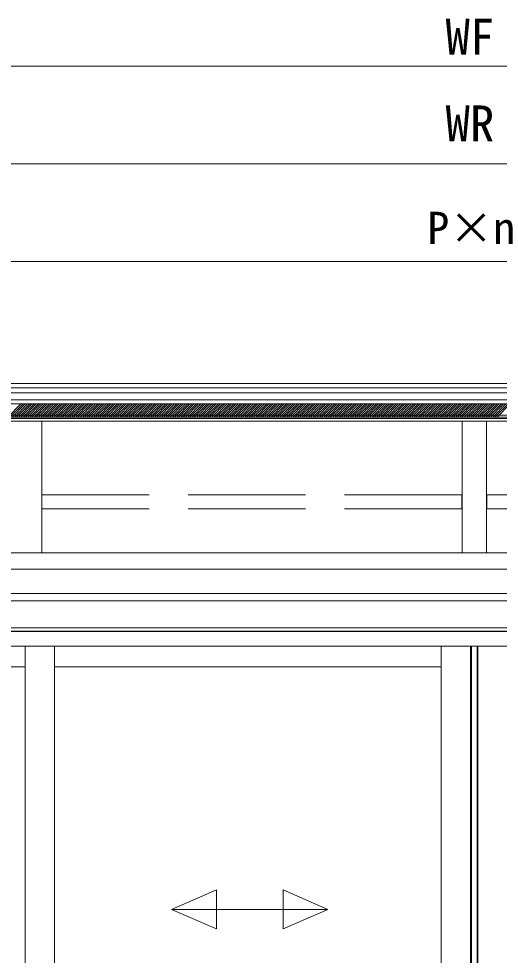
# Model space of a CAD drawing. Units: millimetres, scale not verified. Extents: x -990 to 990, y -1600 to 1603.
# Drawn here: x -291.9 to -193.6, y 835.4 to 1027 of the extents above; entities that cross this region are included whole.
import ezdxf
from ezdxf.enums import TextEntityAlignment as Align

# ---------------------------------------------------------------- set-up
doc = ezdxf.new("R2010")
doc.units = ezdxf.units.MM
doc.header["$LTSCALE"] = 8
doc.linetypes.add('DASHED3', pattern=[4, 3, -1])
doc.layers.add('0-2_YKK_ZWAK', color=4, linetype='Continuous', lineweight=9)
doc.layers.add('0-5_YKK_13', color=6, linetype='Continuous', lineweight=9)
doc.styles.add('ＭＳ ゴシック', font='')
doc.styles.get('ＭＳ ゴシック').set_extended_font_data('MS Gothic')

msp = doc.modelspace()

# ---------------------------------------------------------------- linework, layer by layer
at = {"layer": '0-2_YKK_ZWAK'}
for p, q in [((-10.965, 952.358), (-386.465, 952.358)), ((-10.965, 951.528), (-386.465, 951.528)), ((-10.965, 950.507), (-386.465, 950.507)), ((-10.965, 949.058), (-386.465, 949.058)), ((-10.965, 948.208), (-386.465, 948.208)), ((-294.166, 945.518), (-291.476, 948.208)), ((-293.717, 945.518), (-291.027, 948.208)), ((-293.268, 945.518), (-290.578, 948.208)), ((-292.819, 945.518), (-290.129, 948.208)), ((-292.37, 945.518), (-289.68, 948.208)), ((-291.921, 945.518), (-289.231, 948.208)), ((-291.472, 945.518), (-288.782, 948.208)), ((-291.023, 945.518), (-288.333, 948.208)), ((-290.574, 945.518), (-287.884, 948.208)), ((-290.125, 945.518), (-287.435, 948.208)), ((-289.676, 945.518), (-286.986, 948.208)), ((-289.227, 945.518), (-286.537, 948.208)), ((-288.778, 945.518), (-286.088, 948.208)), ((-288.329, 945.518), (-285.639, 948.208)), ((-287.88, 945.518), (-285.19, 948.208)), ((-287.431, 945.518), (-284.741, 948.208)), ((-286.982, 945.518), (-284.292, 948.208)), ((-286.533, 945.518), (-283.843, 948.208)), ((-286.084, 945.518), (-283.394, 948.208)), ((-285.635, 945.518), (-282.945, 948.208)), ((-285.186, 945.518), (-282.496, 948.208)), ((-284.737, 945.518), (-282.047, 948.208)), ((-284.288, 945.518), (-281.598, 948.208)), ((-283.839, 945.518), (-281.149, 948.208)), ((-283.39, 945.518), (-280.7, 948.208)), ((-282.941, 945.518), (-280.251, 948.208)), ((-282.492, 945.518), (-279.802, 948.208)), ((-282.043, 945.518), (-279.353, 948.208)), ((-281.594, 945.518), (-278.904, 948.208)), ((-281.145, 945.518), (-278.455, 948.208)), ((-280.696, 945.518), (-278.006, 948.208)), ((-280.247, 945.518), (-277.557, 948.208)), ((-279.798, 945.518), (-277.108, 948.208)), ((-279.349, 945.518), (-276.659, 948.208)), ((-278.9, 945.518), (-276.21, 948.208)), ((-278.451, 945.518), (-275.761, 948.208)), ((-278.002, 945.518), (-275.312, 948.208)), ((-277.553, 945.518), (-274.863, 948.208)), ((-277.104, 945.518), (-274.414, 948.208)), ((-276.655, 945.518), (-273.964, 948.208)), ((-276.206, 945.518), (-273.515, 948.208)), ((-275.757, 945.518), (-273.066, 948.208)), ((-275.308, 945.518), (-272.617, 948.208)), ((-274.859, 945.518), (-272.168, 948.208)), ((-274.409, 945.518), (-271.719, 948.208)), ((-273.96, 945.518), (-271.27, 948.208)), ((-273.511, 945.518), (-270.821, 948.208)), ((-273.062, 945.518), (-270.372, 948.208)), ((-272.613, 945.518), (-269.923, 948.208)), ((-272.164, 945.518), (-269.474, 948.208)), ((-271.715, 945.518), (-269.025, 948.208)), ((-271.266, 945.518), (-268.576, 948.208)), ((-270.817, 945.518), (-268.127, 948.208)), ((-270.368, 945.518), (-267.678, 948.208)), ((-269.919, 945.518), (-267.229, 948.208)), ((-269.47, 945.518), (-266.78, 948.208)), ((-269.021, 945.518), (-266.331, 948.208)), ((-268.572, 945.518), (-265.882, 948.208)), ((-268.123, 945.518), (-265.433, 948.208)), ((-267.674, 945.518), (-264.984, 948.208)), ((-267.225, 945.518), (-264.535, 948.208)), ((-266.776, 945.518), (-264.086, 948.208)), ((-266.327, 945.518), (-263.637, 948.208)), ((-265.878, 945.518), (-263.188, 948.208)), ((-265.429, 945.518), (-262.739, 948.208)), ((-264.98, 945.518), (-262.29, 948.208)), ((-264.531, 945.518), (-261.841, 948.208)), ((-264.082, 945.518), (-261.392, 948.208)), ((-263.633, 945.518), (-260.943, 948.208)), ((-263.184, 945.518), (-260.494, 948.208)), ((-262.735, 945.518), (-260.045, 948.208)), ((-262.286, 945.518), (-259.596, 948.208)), ((-261.837, 945.518), (-259.147, 948.208)), ((-261.388, 945.518), (-258.698, 948.208)), ((-260.939, 945.518), (-258.249, 948.208)), ((-260.49, 945.518), (-257.8, 948.208)), ((-260.041, 945.518), (-257.351, 948.208)), ((-259.592, 945.518), (-256.902, 948.208)), ((-259.143, 945.518), (-256.453, 948.208)), ((-258.694, 945.518), (-256.004, 948.208)), ((-258.245, 945.518), (-255.555, 948.208)), ((-257.796, 945.518), (-255.106, 948.208)), ((-257.347, 945.518), (-254.657, 948.208)), ((-256.898, 945.518), (-254.208, 948.208)), ((-256.449, 945.518), (-253.759, 948.208)), ((-256, 945.518), (-253.31, 948.208)), ((-255.551, 945.518), (-252.861, 948.208)), ((-255.102, 945.518), (-252.412, 948.208)), ((-254.653, 945.518), (-251.963, 948.208)), ((-254.204, 945.518), (-251.514, 948.208)), ((-253.755, 945.518), (-251.065, 948.208)), ((-253.306, 945.518), (-250.616, 948.208)), ((-252.857, 945.518), (-250.167, 948.208)), ((-252.408, 945.518), (-249.718, 948.208)), ((-251.959, 945.518), (-249.269, 948.208)), ((-251.51, 945.518), (-248.82, 948.208)), ((-251.061, 945.518), (-248.371, 948.208)), ((-250.612, 945.518), (-247.922, 948.208)), ((-250.163, 945.518), (-247.473, 948.208)), ((-249.714, 945.518), (-247.024, 948.208)), ((-249.265, 945.518), (-246.575, 948.208)), ((-248.816, 945.518), (-246.126, 948.208)), ((-248.367, 945.518), (-245.677, 948.208)), ((-247.918, 945.518), (-245.228, 948.208)), ((-247.469, 945.518), (-244.779, 948.208)), ((-247.02, 945.518), (-244.33, 948.208)), ((-246.571, 945.518), (-243.881, 948.208)), ((-246.122, 945.518), (-243.432, 948.208)), ((-245.673, 945.518), (-242.983, 948.208)), ((-245.224, 945.518), (-242.534, 948.208)), ((-244.775, 945.518), (-242.085, 948.208)), ((-244.326, 945.518), (-241.636, 948.208)), ((-243.877, 945.518), (-241.187, 948.208)), ((-243.428, 945.518), (-240.738, 948.208)), ((-242.979, 945.518), (-240.289, 948.208)), ((-242.53, 945.518), (-239.84, 948.208)), ((-242.081, 945.518), (-239.391, 948.208)), ((-241.632, 945.518), (-238.941, 948.208)), ((-241.183, 945.518), (-238.492, 948.208)), ((-240.734, 945.518), (-238.043, 948.208)), ((-240.285, 945.518), (-237.594, 948.208)), ((-239.836, 945.518), (-237.145, 948.208)), ((-239.386, 945.518), (-236.696, 948.208)), ((-238.937, 945.518), (-236.247, 948.208)), ((-238.488, 945.518), (-235.798, 948.208)), ((-238.039, 945.518), (-235.349, 948.208)), ((-237.59, 945.518), (-234.9, 948.208)), ((-237.141, 945.518), (-234.451, 948.208)), ((-236.692, 945.518), (-234.002, 948.208)), ((-236.243, 945.518), (-233.553, 948.208)), ((-235.794, 945.518), (-233.104, 948.208)), ((-235.345, 945.518), (-232.655, 948.208)), ((-234.896, 945.518), (-232.206, 948.208)), ((-234.447, 945.518), (-231.757, 948.208)), ((-233.998, 945.518), (-231.308, 948.208)), ((-233.549, 945.518), (-230.859, 948.208)), ((-233.1, 945.518), (-230.41, 948.208)), ((-232.651, 945.518), (-229.961, 948.208)), ((-232.202, 945.518), (-229.512, 948.208)), ((-231.753, 945.518), (-229.063, 948.208)), ((-231.304, 945.518), (-228.614, 948.208)), ((-230.855, 945.518), (-228.165, 948.208)), ((-230.406, 945.518), (-227.716, 948.208)), ((-229.957, 945.518), (-227.267, 948.208)), ((-229.508, 945.518), (-226.818, 948.208)), ((-229.059, 945.518), (-226.369, 948.208)), ((-228.61, 945.518), (-225.92, 948.208)), ((-228.161, 945.518), (-225.471, 948.208)), ((-227.712, 945.518), (-225.022, 948.208)), ((-227.263, 945.518), (-224.573, 948.208)), ((-226.814, 945.518), (-224.124, 948.208)), ((-226.365, 945.518), (-223.675, 948.208)), ((-225.916, 945.518), (-223.226, 948.208)), ((-225.467, 945.518), (-222.777, 948.208)), ((-225.018, 945.518), (-222.328, 948.208)), ((-224.569, 945.518), (-221.879, 948.208)), ((-224.12, 945.518), (-221.43, 948.208)), ((-223.671, 945.518), (-220.981, 948.208)), ((-223.222, 945.518), (-220.532, 948.208)), ((-222.773, 945.518), (-220.083, 948.208)), ((-222.324, 945.518), (-219.634, 948.208)), ((-221.875, 945.518), (-219.185, 948.208)), ((-221.426, 945.518), (-218.736, 948.208)), ((-220.977, 945.518), (-218.287, 948.208)), ((-220.528, 945.518), (-217.838, 948.208)), ((-220.079, 945.518), (-217.389, 948.208)), ((-219.63, 945.518), (-216.94, 948.208)), ((-219.181, 945.518), (-216.491, 948.208)), ((-218.732, 945.518), (-216.042, 948.208)), ((-218.283, 945.518), (-215.593, 948.208)), ((-217.834, 945.518), (-215.144, 948.208)), ((-217.385, 945.518), (-214.695, 948.208)), ((-216.936, 945.518), (-214.246, 948.208)), ((-216.487, 945.518), (-213.797, 948.208)), ((-216.038, 945.518), (-213.348, 948.208)), ((-215.589, 945.518), (-212.899, 948.208)), ((-215.14, 945.518), (-212.45, 948.208)), ((-214.691, 945.518), (-212.001, 948.208)), ((-214.242, 945.518), (-211.552, 948.208)), ((-213.793, 945.518), (-211.103, 948.208)), ((-213.344, 945.518), (-210.654, 948.208)), ((-212.895, 945.518), (-210.205, 948.208)), ((-212.446, 945.518), (-209.756, 948.208)), ((-211.997, 945.518), (-209.307, 948.208)), ((-211.548, 945.518), (-208.858, 948.208)), ((-211.099, 945.518), (-208.409, 948.208)), ((-210.65, 945.518), (-207.96, 948.208)), ((-210.201, 945.518), (-207.511, 948.208)), ((-209.752, 945.518), (-207.062, 948.208)), ((-209.303, 945.518), (-206.613, 948.208)), ((-208.854, 945.518), (-206.164, 948.208)), ((-208.405, 945.518), (-205.715, 948.208)), ((-207.956, 945.518), (-205.266, 948.208)), ((-207.507, 945.518), (-204.817, 948.208)), ((-207.058, 945.518), (-204.368, 948.208)), ((-206.609, 945.518), (-203.918, 948.208)), ((-206.16, 945.518), (-203.469, 948.208)), ((-205.711, 945.518), (-203.02, 948.208)), ((-205.262, 945.518), (-202.571, 948.208)), ((-204.813, 945.518), (-202.122, 948.208)), ((-204.363, 945.518), (-201.673, 948.208)), ((-203.914, 945.518), (-201.224, 948.208)), ((-203.465, 945.518), (-200.775, 948.208)), ((-203.016, 945.518), (-200.326, 948.208)), ((-202.567, 945.518), (-199.877, 948.208)), ((-202.118, 945.518), (-199.428, 948.208)), ((-201.669, 945.518), (-198.979, 948.208)), ((-201.22, 945.518), (-198.53, 948.208)), ((-200.771, 945.518), (-198.081, 948.208)), ((-200.322, 945.518), (-197.632, 948.208)), ((-199.873, 945.518), (-197.183, 948.208)), ((-199.424, 945.518), (-196.734, 948.208)), ((-198.975, 945.518), (-196.285, 948.208)), ((-198.526, 945.518), (-195.836, 948.208)), ((-198.077, 945.518), (-195.387, 948.208)), ((-197.628, 945.518), (-194.938, 948.208)), ((-197.179, 945.518), (-194.489, 948.208)), ((-196.73, 945.518), (-194.04, 948.208)), ((-196.281, 945.518), (-193.591, 948.208)), ((-195.832, 945.518), (-193.142, 948.208)), ((-195.383, 945.518), (-192.693, 948.208)), ((-194.934, 945.518), (-192.244, 948.208)), ((-194.485, 945.518), (-191.795, 948.208)), ((-194.036, 945.518), (-191.346, 948.208)), ((-13.515, 945.908), (-383.915, 945.908)), ((-13.515, 945.214), (-383.915, 945.214)), ((-13.515, 944.69), (-383.915, 944.69)), ((-287.215, 944.69), (-287.215, 917.726)), ((-201.215, 944.69), (-201.215, 917.726)), ((-196.215, 944.69), (-196.215, 917.726)), ((-13.465, 917.743), (-383.965, 917.743)), ((-13.465, 914.41), (-383.965, 914.41)), ((-13.465, 909.41), (-383.965, 909.41)), ((-38.715, 907.91), (-358.666, 907.91)), ((-13.465, 902.41), (-360.675, 902.41)), ((-20.515, 901.71), (-360.675, 901.71)), ((-21.065, 901.61), (-360.675, 901.61)), ((-21.065, 898.61), (-360.675, 898.61)), ((-284.585, 705.21), (-284.585, 898.61)), ((-205.465, 705.91), (-205.465, 898.61)), ((-199.465, 705.91), (-199.465, 898.61)), ((-199.265, 705.91), (-199.265, 898.61)), ((-198.085, 705.91), (-198.085, 898.61)), ((-197.965, 705.91), (-197.965, 898.61)), ((-290.585, 894.41), (-369.715, 894.41)), ((-205.455, 894.41), (-284.585, 894.41)), ((-251.487, 848.773), (-260.653, 844.773)), ((-251.487, 840.773), (-251.487, 848.773)), ((-237.818, 848.773), (-228.653, 844.773)), ((-237.818, 848.773), (-237.818, 840.773)), ((-251.487, 840.773), (-260.653, 844.773)), ((-228.653, 844.773), (-260.653, 844.773)), ((-237.818, 840.773), (-228.653, 844.773))]:
    msp.add_line(p, q, dxfattribs=at)
msp.add_lwpolyline([(-386.465, 945.518), (-10.965, 945.518), (-10.965, 948.208), (-386.465, 948.208)], close=True, dxfattribs=at)
at = {"layer": '0-2_YKK_ZWAK', "linetype": 'DASHED3'}
for points in [[(-201.265, 926.722), (-201.265, 929.595), (-287.165, 929.595)], [(-201.265, 926.722), (-287.165, 926.722), (-287.165, 929.595)], [(-110.265, 926.722), (-110.265, 929.595), (-196.165, 929.595)], [(-110.265, 926.722), (-196.165, 926.722), (-196.165, 929.595)]]:
    msp.add_lwpolyline(points, dxfattribs=at)
at = {"layer": '0-2_YKK_ZWAK'}
msp.add_lwpolyline([(-284.585, 705.21), (-290.585, 705.21), (-290.585, 898.61)], dxfattribs=at)
at = {"layer": '0-5_YKK_13'}
for p, q in [((-389.965, 1017.358), (-7.465, 1017.358)), ((-384.465, 997.358), (-12.965, 997.358)), ((-380.715, 977.358), (-16.715, 977.358))]:
    msp.add_line(p, q, dxfattribs=at)

# ---------------------------------------------------------------- texts
at = {"layer": '0-5_YKK_13', "style": 'ＭＳ ゴシック'}
for s, height, p in [('WF', 7.331, (-204.582, 1017.508)), ('WR', 7.331, (-204.582, 999.758)), ('P×n', 6.598, (-208.315, 978.958))]:
    msp.add_text(s, height=height, dxfattribs=at).set_placement(p, align=Align.BOTTOM_LEFT)

doc.saveas('drawing.dxf')
